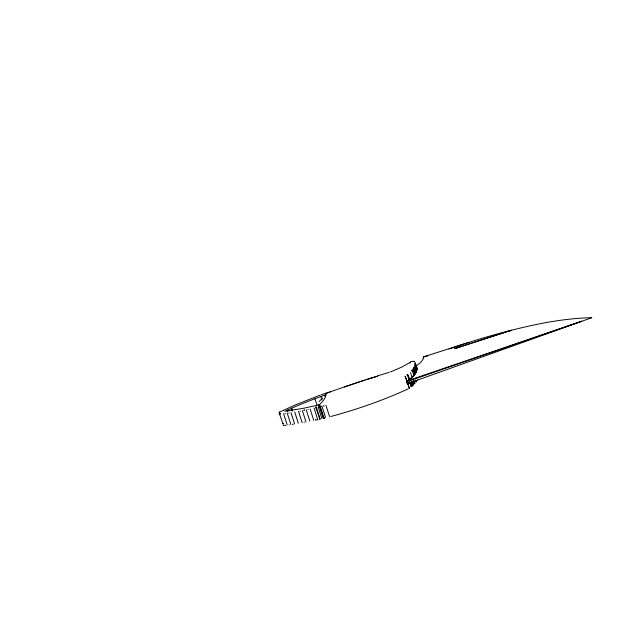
<?xml version="1.0" encoding="UTF-8"?>
<svg xmlns="http://www.w3.org/2000/svg" width="623" height="623" viewBox="0 0 623 623"><rect width="100%" height="100%" fill="white"/><g stroke="black" fill="none" stroke-linecap="round" stroke-linejoin="round"><path stroke-width="0.93" d="M409.42 388.067L409.054 388.394M415.479 363.925L414.778 363.925M416.935 368.31L416.803 370.124M319.459 406.445L319.872 406.196L319.552 406.928L323.189 418.243L324.443 418.15L323.547 417.994L319.965 406.827L319.552 406.928M304.226 409.926L303.915 410.502L304.289 409.911M279.416 412.185L295.614 404.818L318.415 395.831M410.736 382.226C411.904 382.779 411.382 387.498 412.169 385.972M283.122 424.138L279.057 412.706L279.408 411.998M282.608 423.788L283.021 423.414L283.161 423.819M414.459 381.159C414.786 383.457 415.315 383.27 414.895 383.433M416.351 381.72L416.203 381.969M417.355 380.077L417.036 380.552M415.37 365.436L416.803 370.023L416.405 371.401L414.895 366.612L414.279 366.379M415.331 363.007L414.832 362.773M319.724 406.235L319.84 406.944L320.44 406.796L323.851 417.916M415.393 365.257L416.88 369.649M414.825 365.101L415.346 365.491M405.051 376.37C412.27 391.812 403.836 375.124 405.417 376.362M413.664 367.687L414.225 368.053M414.108 367.928L415.845 372.57M413.999 367.726C414.139 367.204 418.578 379.025 414.49 367.843M415.12 373.745L415.798 372.624M415.12 366.371L416.507 371.09M412.815 385.466L412.987 385.294M315.69 419.933L316.157 419.832L315.666 419.855M413.446 369.392L412.823 369.159L413.446 369.392L414.988 373.94L414.061 375.155L412.745 370.451M414.934 374.002L413.477 369.47M417.161 380.528L417.34 380.131M414.988 373.94L413.898 368.871L415.253 373.527M416.117 372.048L416.46 371.238L414.599 366.511M412.247 370.662L411.795 370.436M412.262 370.926L411.756 370.701L412.161 370.778M412.566 370.662L413.898 375.358M416.125 381.743L415.416 380.092M448.926 349.044A245.859 82.875 -17.8 0 1 532.299 325.346A151.786 51.164 -17.8 0 1 591.85 317.683L407.193 383.791L406.546 381.774C411.172 378.223 419.263 372.694 416.102 365.919C419.147 363.707 423.383 361.122 423.422 356.901L469.002 342.339M413.836 375.412L412.395 376.985M414.677 383.347L414.248 381.369M414.35 374.805L412.776 370.397M409.521 379.532L411.655 377.694M319.155 401.469L322.566 398.074M324.606 396.041L325.969 394.678L314.008 399.094A192.328 64.831 -17.8 0 0 293.83 407.255L284.773 411.242L303.346 408.314L319.326 404.794A50.782 17.117 -17.8 0 0 325.969 394.678M409.911 362.898L410.37 362.89M407.543 374.976L409.031 379.929M407.715 375.272L406.811 375.007L407.123 374.773M413.547 384.438L413.127 384.812L411.967 381.183M411.616 386.369L412.099 385.949M407.808 375.21L409.467 379.571L407.169 381.315M411.367 386.291L410.409 382.491M413.773 384.329L413.563 384.749L413.758 384.243M408.065 374.999L409.739 379.36M407.193 383.791L408.548 382.802L407.691 383.425L409.295 387.942M412.076 385.723L411.624 386.081L410.456 382.452M408.213 380.536L581.804 321.219L406.546 381.774M409.116 387.965L407.816 383.332M409.007 363.077L401.835 367.056L391.735 371.448M292.903 424.45L293.098 424.068L292.755 424.333M408.096 388.947C383.145 400.285 357.213 409.451 330.743 416.507M289.298 424.941L289.111 424.839M318.898 395.66L319.926 395.278M507.675 331.615L511.296 330.283L454.829 348.584L461.503 346.326M320.954 394.904L325.627 393.206M507.69 331.6L511.296 330.283L454.829 348.584M325.658 393.425L337.144 389.43M325.673 393.495L330.587 391.742M409.693 362.734C410.635 360.374 416.203 361.877 414.046 361.239M337.97 389.149L342.907 387.444M348.685 385.481L343.732 387.163L359.424 381.852M349.511 385.201L359.448 381.922M389.32 372.274L377.639 375.848M360.25 381.58L365.234 379.975M360.273 381.65L365.257 380.046M323.921 405.814L323.508 405.923L323.944 405.9M319.84 406.944L319.342 407.068L319.467 406.297M427.962 355.772L423.422 356.901L423.858 358.241M323.399 418.025L324.342 418.017M315.775 407.278L319.879 419.224L319.467 419.061L320.113 418.983M315.814 407.652C316.063 408.657 316.951 406.157 316.5 407.761L320.058 418.843M315.775 407.224L315.884 407.901M317.862 419.731L316.819 419.972M300.457 411.164L300.06 411.242M285.404 413.563L285.03 413.61M285.996 425.361L285.209 425.454M415.331 364.26L415.035 363.91L415.502 364.369M415.268 365.444L414.91 365.109L415.346 365.592M415.222 362.929L416.857 367.757M416.234 366.168L416.639 366.931M416.514 366.776L416.935 368.458M410.518 372.647L412.052 377.336M287.164 424.87L283.566 413.617M290.84 424.388L287.234 413.135M294.586 423.92L290.98 412.683M298.347 423.321L294.726 411.998M302.155 422.667L298.526 411.344M304.468 422.168L304.016 422.246M329.536 416.53L325.93 405.285M415.463 363.879L416.951 368.761M413.797 368.995L415.237 373.582M413.727 380.684L414.497 383.534L413.625 380.809M412.722 381.658L413.617 384.453M411.881 381.245L412.924 384.998L411.756 381.369M409.817 381.821L411.133 386.478L409.677 381.946M320.892 396.524L321.998 399.982M325.549 417.48L321.943 406.235M319.879 406.523L319.326 404.794L318.665 405.402L318.532 404.997M318.517 405.534L319.116 407.38M321.85 418.407L318.244 407.162M314.95 398.743L316.889 404.786A39.467 13.309 -17.8 0 1 316.32 406.032M317.66 419.404L314.054 408.151M313.735 420.284L310.137 409.031M309.841 421.109L306.236 409.856M305.971 421.88L302.365 410.627M291.65 408.197L292.475 410.791M291.408 408.306L292.242 410.892M287.296 410.105L287.857 411.834M308.175 409.545L307.793 409.716M289.08 412.963L288.722 413.104M315.791 407.489L316.18 407.24M320.814 405.994L320.705 406.733L320.814 405.994M416.577 370.856L415.183 366.207L416.577 370.903M390.862 371.76L391.26 371.651L390.878 371.76M280.031 413.929C281.121 414.786 279.82 412.8 280.054 413.874M413.508 368.372L413.727 368.847L413.508 368.372M371.884 377.865L366.067 379.703L377.74 376.121L371.884 377.865M284.135 425.229L283.644 425.408L284.135 425.229M413.353 384.601L412.481 381.883L413.306 384.648"/></g></svg>
